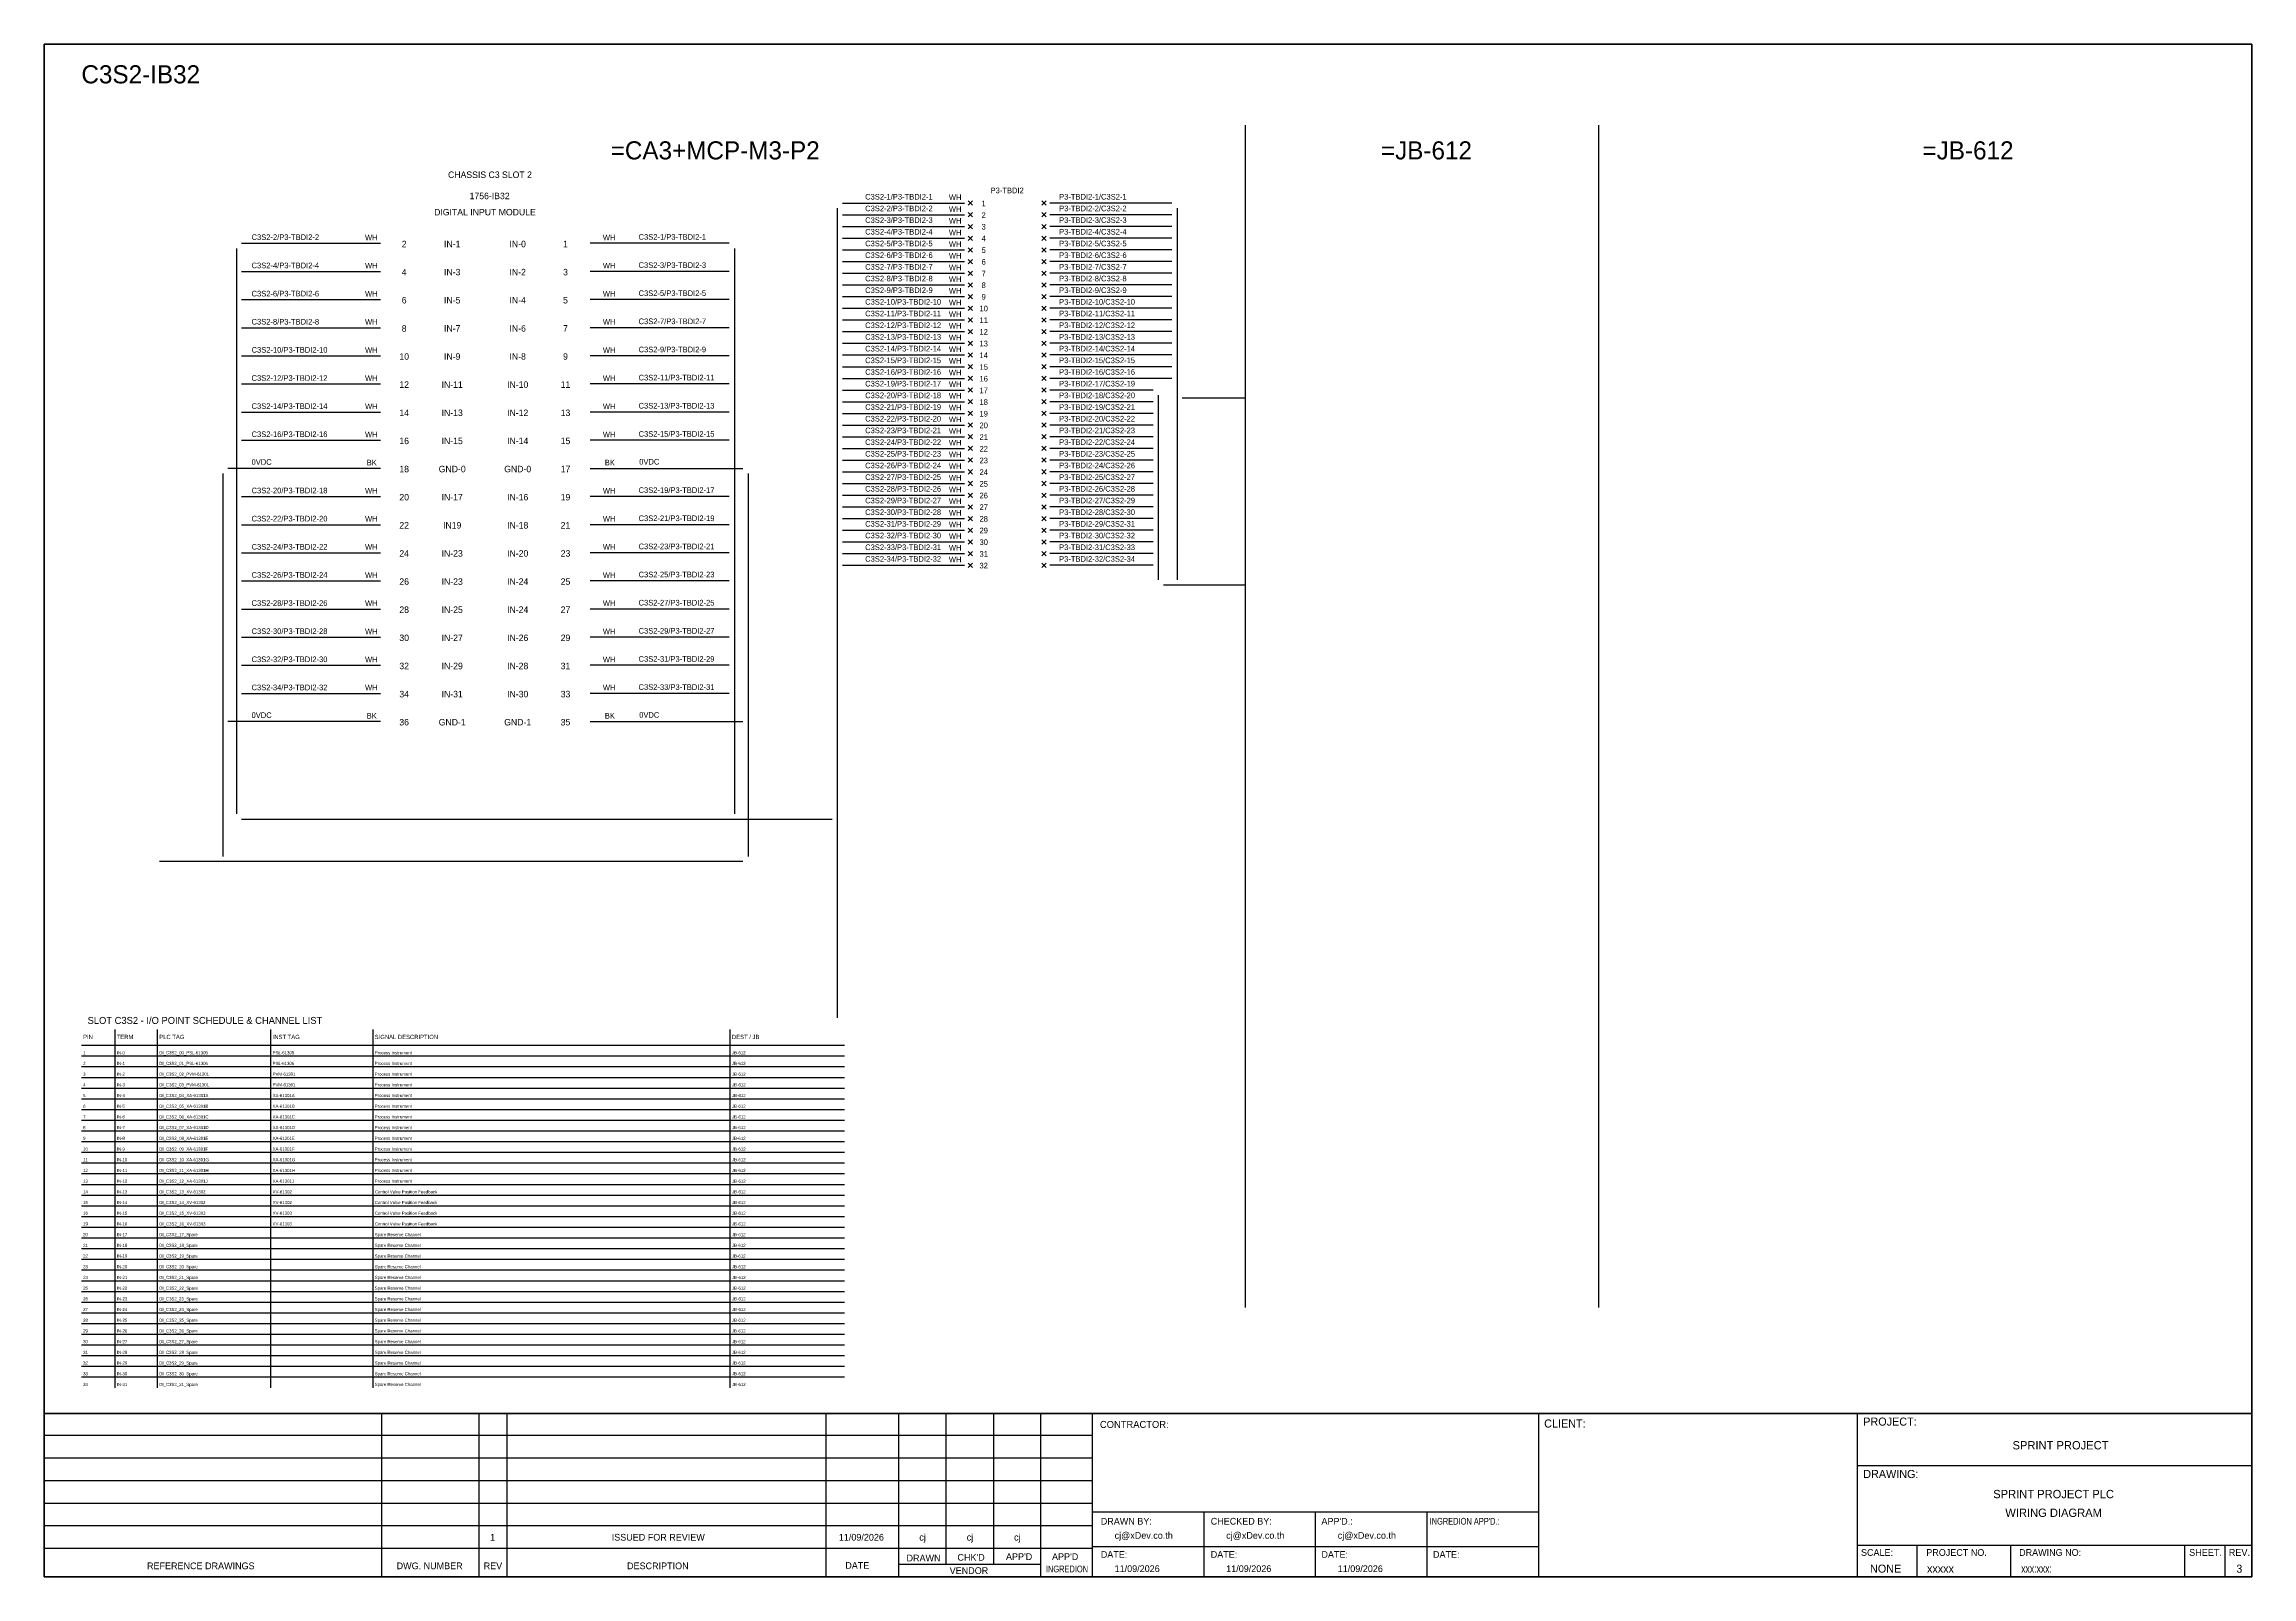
# Model space of a CAD drawing. Header units: metres. Extents: x 0 to 20667, y -39055 to 2704.
# Drawn here: x 4193 to 8087, y -18025 to -15321 of the extents above; entities that cross this region are included whole.
import ezdxf
from ezdxf.enums import TextEntityAlignment as Align

# ---------------------------------------------------------------- set-up
doc = ezdxf.new("R2010")
doc.units = ezdxf.units.M

msp = doc.modelspace()

# ---------------------------------------------------------------- linework, layer by layer
at = {"color": 1, "ltscale": 25.4}
for p, q in [((5830.5, -15597.8), (5822.9, -15605.4)), ((5822.9, -15597.8), (5830.5, -15605.4)), ((5952.6, -15597.8), (5960.3, -15605.4)), ((5960.3, -15597.8), (5952.6, -15605.4)), ((5830.5, -15618.4), (5822.9, -15626)), ((5822.9, -15618.4), (5830.5, -15626)), ((5830.5, -15639), (5822.9, -15646.7)), ((5822.9, -15639), (5830.5, -15646.7)), ((5952.6, -15618.4), (5960.3, -15626)), ((5960.3, -15618.4), (5952.6, -15626)), ((5952.6, -15639), (5960.3, -15646.7)), ((5960.3, -15639), (5952.6, -15646.7)), ((5830.5, -15659.6), (5822.9, -15667.3)), ((5822.9, -15659.6), (5830.5, -15667.3)), ((5830.5, -15680.2), (5822.9, -15687.9)), ((5822.9, -15680.2), (5830.5, -15687.9)), ((5952.6, -15659.6), (5960.3, -15667.3)), ((5960.3, -15659.6), (5952.6, -15667.3)), ((5952.6, -15680.2), (5960.3, -15687.9)), ((5960.3, -15680.2), (5952.6, -15687.9)), ((5830.5, -15700.8), (5822.9, -15708.5)), ((5822.9, -15700.8), (5830.5, -15708.5)), ((5830.5, -15721.4), (5822.9, -15729.1)), ((5822.9, -15721.4), (5830.5, -15729.1)), ((5952.6, -15700.8), (5960.3, -15708.5)), ((5960.3, -15700.8), (5952.6, -15708.5)), ((5952.6, -15721.4), (5960.3, -15729.1)), ((5960.3, -15721.4), (5952.6, -15729.1)), ((5830.5, -15742), (5822.9, -15749.7)), ((5822.9, -15742), (5830.5, -15749.7)), ((5830.5, -15762.7), (5822.9, -15770.3)), ((5822.9, -15762.7), (5830.5, -15770.3)), ((5952.6, -15742), (5960.3, -15749.7)), ((5960.3, -15742), (5952.6, -15749.7)), ((5952.6, -15762.7), (5960.3, -15770.3)), ((5960.3, -15762.7), (5952.6, -15770.3)), ((5830.5, -15783.3), (5822.9, -15790.9)), ((5822.9, -15783.3), (5830.5, -15790.9)), ((5830.5, -15803.9), (5822.9, -15811.5)), ((5822.9, -15803.9), (5830.5, -15811.5)), ((5952.6, -15783.3), (5960.3, -15790.9)), ((5960.3, -15783.3), (5952.6, -15790.9)), ((5952.6, -15803.9), (5960.3, -15811.5)), ((5960.3, -15803.9), (5952.6, -15811.5)), ((5830.5, -15824.5), (5822.9, -15832.2)), ((5822.9, -15824.5), (5830.5, -15832.2)), ((5830.5, -15845.1), (5822.9, -15852.8)), ((5822.9, -15845.1), (5830.5, -15852.8)), ((5952.6, -15824.5), (5960.3, -15832.2)), ((5960.3, -15824.5), (5952.6, -15832.2)), ((5952.6, -15845.1), (5960.3, -15852.8)), ((5960.3, -15845.1), (5952.6, -15852.8)), ((5830.5, -15865.7), (5822.9, -15873.4)), ((5822.9, -15865.7), (5830.5, -15873.4)), ((5952.6, -15865.7), (5960.3, -15873.4)), ((5960.3, -15865.7), (5952.6, -15873.4)), ((5830.5, -15886.3), (5822.9, -15894)), ((5822.9, -15886.3), (5830.5, -15894)), ((5830.5, -15906.9), (5822.9, -15914.6)), ((5822.9, -15906.9), (5830.5, -15914.6)), ((5952.6, -15886.3), (5960.3, -15894)), ((5960.3, -15886.3), (5952.6, -15894)), ((5952.6, -15906.9), (5960.3, -15914.6)), ((5960.3, -15906.9), (5952.6, -15914.6)), ((5830.5, -15927.5), (5822.9, -15935.2)), ((5822.9, -15927.5), (5830.5, -15935.2)), ((5830.5, -15948.2), (5822.9, -15955.8)), ((5822.9, -15948.2), (5830.5, -15955.8)), ((5952.6, -15927.5), (5960.3, -15935.2)), ((5960.3, -15927.5), (5952.6, -15935.2)), ((5952.6, -15948.2), (5960.3, -15955.8)), ((5960.3, -15948.2), (5952.6, -15955.8)), ((5830.5, -15968.8), (5822.9, -15976.4)), ((5822.9, -15968.8), (5830.5, -15976.4)), ((5830.5, -15989.4), (5822.9, -15997.1)), ((5822.9, -15989.4), (5830.5, -15997.1)), ((5952.6, -15968.8), (5960.3, -15976.4)), ((5960.3, -15968.8), (5952.6, -15976.4)), ((5952.6, -15989.4), (5960.3, -15997.1)), ((5960.3, -15989.4), (5952.6, -15997.1)), ((5830.5, -16010), (5822.9, -16017.7)), ((5822.9, -16010), (5830.5, -16017.7)), ((5830.5, -16030.6), (5822.9, -16038.3)), ((5822.9, -16030.6), (5830.5, -16038.3)), ((5952.6, -16010), (5960.3, -16017.7)), ((5960.3, -16010), (5952.6, -16017.7)), ((5952.6, -16030.6), (5960.3, -16038.3)), ((5960.3, -16030.6), (5952.6, -16038.3)), ((5830.5, -16051.2), (5822.9, -16058.9)), ((5822.9, -16051.2), (5830.5, -16058.9)), ((5830.5, -16071.8), (5822.9, -16079.5)), ((5822.9, -16071.8), (5830.5, -16079.5)), ((5952.6, -16051.2), (5960.3, -16058.9)), ((5960.3, -16051.2), (5952.6, -16058.9)), ((5952.6, -16071.8), (5960.3, -16079.5)), ((5960.3, -16071.8), (5952.6, -16079.5)), ((5830.5, -16092.4), (5822.9, -16100.1)), ((5822.9, -16092.4), (5830.5, -16100.1)), ((5830.5, -16113.1), (5822.9, -16120.7)), ((5822.9, -16113.1), (5830.5, -16120.7)), ((5952.6, -16092.4), (5960.3, -16100.1)), ((5960.3, -16092.4), (5952.6, -16100.1)), ((5952.6, -16113.1), (5960.3, -16120.7)), ((5960.3, -16113.1), (5952.6, -16120.7)), ((5830.5, -16133.7), (5822.9, -16141.3)), ((5822.9, -16133.7), (5830.5, -16141.3)), ((5830.5, -16154.3), (5822.9, -16161.9)), ((5822.9, -16154.3), (5830.5, -16161.9)), ((5952.6, -16133.7), (5960.3, -16141.3)), ((5960.3, -16133.7), (5952.6, -16141.3)), ((5952.6, -16154.3), (5960.3, -16161.9)), ((5960.3, -16154.3), (5952.6, -16161.9)), ((5830.5, -16174.9), (5822.9, -16182.6)), ((5822.9, -16174.9), (5830.5, -16182.6)), ((5830.5, -16195.5), (5822.9, -16203.2)), ((5822.9, -16195.5), (5830.5, -16203.2)), ((5952.6, -16174.9), (5960.3, -16182.6)), ((5960.3, -16174.9), (5952.6, -16182.6)), ((5952.6, -16195.5), (5960.3, -16203.2)), ((5960.3, -16195.5), (5952.6, -16203.2)), ((5830.5, -16216.1), (5822.9, -16223.8)), ((5822.9, -16216.1), (5830.5, -16223.8)), ((5952.6, -16216.1), (5960.3, -16223.8)), ((5960.3, -16216.1), (5952.6, -16223.8)), ((5830.5, -16236.7), (5822.9, -16244.4)), ((5822.9, -16236.7), (5830.5, -16244.4)), ((5952.6, -16236.7), (5960.3, -16244.4)), ((5960.3, -16236.7), (5952.6, -16244.4))]:
    msp.add_line(p, q, dxfattribs=at)
at = {"color": 7}
for p, q in [((4259, -17087.4), (5604.8, -17087.4)), ((4318.3, -17691.5), (4318.3, -17059.4)), ((4393.3, -17691.5), (4393.3, -17059.4)), ((4593.3, -17691.5), (4593.3, -17059.4)), ((4773.3, -17691.5), (4773.3, -17059.4)), ((5403.3, -17691.5), (5403.3, -17059.4))]:
    msp.add_line(p, q, dxfattribs=at)
at = {"color": 8}
for p, q in [((4259, -17106.3), (5604.8, -17106.3)), ((4259, -17125.1), (5604.8, -17125.1)), ((4259, -17144), (5604.8, -17144)), ((4259, -17162.9), (5604.8, -17162.9)), ((4259, -17181.8), (5604.8, -17181.8)), ((4259, -17200.7), (5604.8, -17200.7)), ((4259, -17219.5), (5604.8, -17219.5)), ((4259, -17238.4), (5604.8, -17238.4)), ((4259, -17257.3), (5604.8, -17257.3)), ((4259, -17276.2), (5604.8, -17276.2)), ((4259, -17295), (5604.8, -17295)), ((4259, -17313.9), (5604.8, -17313.9)), ((4259, -17332.8), (5604.8, -17332.8)), ((4259, -17351.7), (5604.8, -17351.7)), ((4259, -17370.6), (5604.8, -17370.6)), ((4259, -17389.4), (5604.8, -17389.4)), ((4259, -17408.3), (5604.8, -17408.3)), ((4259, -17427.2), (5604.8, -17427.2)), ((4259, -17446.1), (5604.8, -17446.1)), ((4259, -17464.9), (5604.8, -17464.9)), ((4259, -17483.8), (5604.8, -17483.8)), ((4259, -17502.7), (5604.8, -17502.7)), ((4259, -17521.6), (5604.8, -17521.6)), ((4259, -17540.5), (5604.8, -17540.5)), ((4259, -17559.3), (5604.8, -17559.3)), ((4259, -17578.2), (5604.8, -17578.2)), ((4259, -17597.1), (5604.8, -17597.1)), ((4259, -17616), (5604.8, -17616)), ((4259, -17634.9), (5604.8, -17634.9)), ((4259, -17653.7), (5604.8, -17653.7)), ((4259, -17672.6), (5604.8, -17672.6))]:
    msp.add_line(p, q, dxfattribs=at)
at = {"color": 4}
for p, q in [((7495.6, -17969.2), (7495.6, -18025.3)), ((7660.9, -17969.2), (7660.9, -18025.3))]:
    msp.add_line(p, q, dxfattribs=at)
at = {"color": 4, "ltscale": 0.5}
for p, q in [((7968, -17969.2), (7968, -18025.3)), ((7968, -17969.2), (7968, -18025.3)), ((8039.2, -17969.2), (8039.2, -18025.3)), ((8039.2, -17969.2), (8039.2, -18025.3))]:
    msp.add_line(p, q, dxfattribs=at)
at = {"layer": 'GT_1', "color": 4}
for p, q in [((4788.7, -18025.3), (4788.7, -17737.1)), ((4960.6, -18025.3), (4960.6, -17737.1)), ((5009.7, -18025.3), (5009.7, -17737.1)), ((5572.4, -18025.3), (5572.4, -17737.1)), ((5700.7, -18025.3), (5700.7, -17737.1)), ((5784.3, -18003.5), (5784.3, -17737.1)), ((5867.8, -18003.5), (5867.8, -17737.1)), ((5951.1, -18025.3), (5951.1, -17737.1)), ((6042.1, -18025.3), (6042.1, -17737.1)), ((6829.1, -18025.3), (6829.1, -17737.1)), ((7391.4, -18025.3), (7391.4, -17737.1)), ((7391.4, -18025.3), (7391.4, -17737.1)), ((7391.4, -18025.3), (7391.4, -17737.1)), ((6042.1, -17776), (4193.3, -17776)), ((6042.1, -17815.8), (4193.3, -17815.8)), ((6042.1, -17855.7), (4193.3, -17855.7)), ((6042.1, -17895.6), (4193.3, -17895.6)), ((6042.1, -17935.5), (4193.3, -17935.5)), ((6829.1, -17911), (6042.1, -17911)), ((6238.9, -18025.3), (6238.9, -17911)), ((6435.6, -18025.3), (6435.6, -17911)), ((6632.4, -18025.3), (6632.4, -17911)), ((6042, -17975.5), (4193.3, -17975.5)), ((6829.1, -17972.4), (6042.1, -17972.4)), ((7391.4, -17969.2), (8086.6, -17969.2)), ((5951.1, -18003.5), (5700.7, -18003.5))]:
    msp.add_line(p, q, dxfattribs=at)
at = {"layer": 'HELPPOINT', "color": 4, "lineweight": 35}
for p, q in [((4193.3, -18025.3), (4193.3, -15321.1)), ((4193.3, -15321.1), (8086.6, -15321.1)), ((4193.3, -18025.3), (4193.3, -15321.1)), ((4193.3, -15321.1), (8086.6, -15321.1)), ((8086.6, -15321.1), (8086.6, -18025.3)), ((8086.6, -15321.1), (8086.6, -18025.3)), ((8086.6, -18025.3), (4193.3, -18025.3)), ((8086.6, -18025.3), (4193.3, -18025.3))]:
    msp.add_line(p, q, dxfattribs=at)
at = {"layer": 'HELPPOINT', "color": 4}
for p, q in [((7391.4, -17828.7), (8086.6, -17828.7)), ((7391.4, -17828.7), (8086.6, -17828.7)), ((7391.4, -17969.2), (8086.6, -17969.2))]:
    msp.add_line(p, q, dxfattribs=at)
at = {"layer": 'IE-WIRE', "color": 4, "ltscale": 25.4}
for p, q in [((5591.9, -15610.7), (5591.9, -17039.1)), ((5601, -15601.6), (5816.4, -15601.6)), ((6182.1, -15601.6), (5966.7, -15601.6)), ((6191.2, -15610.7), (6191.2, -16266.3)), ((5601, -15622.2), (5816.4, -15622.2)), ((5601, -15642.8), (5816.4, -15642.8)), ((6182.1, -15622.2), (5966.7, -15622.2)), ((6182.1, -15642.8), (5966.7, -15642.8)), ((4532.3, -15681.7), (4532.3, -16679.1)), ((4541.4, -15672.5), (4786.7, -15672.5)), ((5401.4, -15672.5), (5156.2, -15672.5)), ((5410.6, -15681.7), (5410.6, -16679.1)), ((5601, -15663.4), (5816.4, -15663.4)), ((5601, -15684), (5816.4, -15684)), ((6182.1, -15663.4), (5966.7, -15663.4)), ((6182.1, -15684), (5966.7, -15684)), ((4541.4, -15722.2), (4786.7, -15722.2)), ((5401.4, -15722.2), (5156.2, -15722.2)), ((5601, -15704.7), (5816.4, -15704.7)), ((5601, -15725.3), (5816.4, -15725.3)), ((6182.1, -15704.7), (5966.7, -15704.7)), ((6182.1, -15725.3), (5966.7, -15725.3)), ((5601, -15745.9), (5816.4, -15745.9)), ((5601, -15766.5), (5816.4, -15766.5)), ((6182.1, -15745.9), (5966.7, -15745.9)), ((6182.1, -15766.5), (5966.7, -15766.5)), ((4541.4, -15771.8), (4786.7, -15771.8)), ((5401.4, -15771.8), (5156.2, -15771.8)), ((5601, -15787.1), (5816.4, -15787.1)), ((6182.1, -15787.1), (5966.7, -15787.1)), ((4541.4, -15821.4), (4786.7, -15821.4)), ((5401.4, -15821.4), (5156.2, -15821.4)), ((5601, -15807.7), (5816.4, -15807.7)), ((5601, -15828.3), (5816.4, -15828.3)), ((6182.1, -15807.7), (5966.7, -15807.7)), ((6182.1, -15828.3), (5966.7, -15828.3)), ((4541.4, -15871.1), (4786.7, -15871.1)), ((5401.4, -15871.1), (5156.2, -15871.1)), ((5601, -15848.9), (5816.4, -15848.9)), ((5601, -15869.5), (5816.4, -15869.5)), ((6182.1, -15848.9), (5966.7, -15848.9)), ((6182.1, -15869.5), (5966.7, -15869.5)), ((4541.4, -15920.7), (4786.7, -15920.7)), ((5401.4, -15920.7), (5156.2, -15920.7)), ((5601, -15890.2), (5816.4, -15890.2)), ((5601, -15910.8), (5816.4, -15910.8)), ((6182.1, -15890.2), (5966.7, -15890.2)), ((6182.1, -15910.8), (5966.7, -15910.8)), ((5601, -15931.4), (5816.4, -15931.4)), ((5601, -15952), (5816.4, -15952)), ((6149, -15931.4), (5966.7, -15931.4)), ((6149, -15952), (5966.7, -15952)), ((6158.1, -15940.5), (6158.1, -16266.3)), ((4541.4, -15970.3), (4786.7, -15970.3)), ((5401.4, -15970.3), (5156.2, -15970.3)), ((5601, -15972.6), (5816.4, -15972.6)), ((5601, -15993.2), (5816.4, -15993.2)), ((6149, -15972.6), (5966.7, -15972.6)), ((6149, -15993.2), (5966.7, -15993.2)), ((4541.4, -16020), (4786.7, -16020)), ((5401.4, -16020), (5156.2, -16020)), ((5601, -16013.8), (5816.4, -16013.8)), ((5601, -16034.4), (5816.4, -16034.4)), ((6149, -16013.8), (5966.7, -16013.8)), ((6149, -16034.4), (5966.7, -16034.4)), ((5601, -16055.1), (5816.4, -16055.1)), ((5601, -16075.7), (5816.4, -16075.7)), ((6149, -16055.1), (5966.7, -16055.1)), ((6149, -16075.7), (5966.7, -16075.7)), ((5601, -16096.3), (5816.4, -16096.3)), ((5601, -16116.9), (5816.4, -16116.9)), ((6149, -16096.3), (5966.7, -16096.3)), ((6149, -16116.9), (5966.7, -16116.9)), ((4541.4, -16119.2), (4786.7, -16119.2)), ((5401.4, -16119.2), (5156.2, -16119.2)), ((5601, -16137.5), (5816.4, -16137.5)), ((6149, -16137.5), (5966.7, -16137.5)), ((4541.4, -16168.9), (4786.7, -16168.9)), ((5401.4, -16168.9), (5156.2, -16168.9)), ((5601, -16158.1), (5816.4, -16158.1)), ((5601, -16178.7), (5816.4, -16178.7)), ((6149, -16158.1), (5966.7, -16158.1)), ((6149, -16178.7), (5966.7, -16178.7)), ((4541.4, -16218.5), (4786.7, -16218.5)), ((5401.4, -16218.5), (5156.2, -16218.5)), ((5601, -16199.3), (5816.4, -16199.3)), ((5601, -16219.9), (5816.4, -16219.9)), ((6149, -16199.3), (5966.7, -16199.3)), ((6149, -16219.9), (5966.7, -16219.9)), ((4541.4, -16268.1), (4786.7, -16268.1)), ((5401.4, -16268.1), (5156.2, -16268.1)), ((5601, -16240.6), (5816.4, -16240.6)), ((6149, -16240.6), (5966.7, -16240.6)), ((4541.4, -16317.8), (4786.7, -16317.8)), ((5401.4, -16317.8), (5156.2, -16317.8)), ((4541.4, -16367.4), (4786.7, -16367.4)), ((5401.4, -16367.4), (5156.2, -16367.4)), ((4541.4, -16417), (4786.7, -16417)), ((5401.4, -16417), (5156.2, -16417)), ((4541.4, -16466.7), (4786.7, -16466.7)), ((5401.4, -16466.7), (5156.2, -16466.7))]:
    msp.add_line(p, q, dxfattribs=at)
at = {"layer": 'IE-WIRE', "color": 4}
for p, q in [((6200.2, -15945.4), (6311.5, -15945.4)), ((6167.1, -16275.2), (6311.5, -16275.2)), ((4541.4, -16688.3), (5582.7, -16688.3))]:
    msp.add_line(p, q, dxfattribs=at)
at = {"layer": 'IE-WIRE', "color": 7, "ltscale": 25.4}
for p, q in [((4508.2, -16078.7), (4508.2, -16754.4)), ((4786.7, -16069.6), (4517.3, -16069.6)), ((5156.2, -16069.6), (5425.6, -16069.6)), ((5434.7, -16078.7), (5434.7, -16754.4)), ((4786.7, -16516.3), (4517.3, -16516.3)), ((5156.2, -16516.3), (5425.6, -16516.3)), ((5425.7, -16763.3), (4396.7, -16763.3))]:
    msp.add_line(p, q, dxfattribs=at)
at = {"layer": 'MEMBER', "color": 4, "lineweight": 35}
msp.add_line((4193.3, -17737.1), (8086.6, -17737.1), dxfattribs=at)
msp.add_line((4193.3, -17737.1), (8086.6, -17737.1), dxfattribs=at)
at = {"layer": 'MEMBER', "color": 4}
for p, q in [((7391.4, -17828.7), (8086.6, -17828.7)), ((7391.4, -17828.7), (8086.6, -17828.7)), ((7391.4, -17969.2), (8086.6, -17969.2)), ((7391.4, -17969.2), (8086.6, -17969.2))]:
    msp.add_line(p, q, dxfattribs=at)
at = {"layer": 'x01001-FrameArea'}
for p, q in [((6311.5, -15463.8), (6311.5, -17550.3)), ((6934.6, -15463.8), (6934.6, -17550.3))]:
    msp.add_line(p, q, dxfattribs=at)

# ---------------------------------------------------------------- texts
at = {"color": 2}
msp.add_text('C3S2-IB32', height=32, dxfattribs=at).set_placement((4259, -15390.3))
for s, height, p in [('=CA3+MCP-M3-P2', 32, (5376.7, -15508.5)), ('=JB-612', 32, (6631, -15508.5)), ('=JB-612', 32, (7586.1, -15508.5)), ('CHASSIS C3 SLOT 2', 11.441, (4979.5, -15551.5)), ('DIGITAL INPUT MODULE', 11.441, (4970.7, -15617.5)), ('1756-IB32', 11.44, (4978.9, -15588.9)), ('2', 11.4, (4828.2, -15673.7)), ('IN-1', 11.44, (4912.9, -15673.7)), ('IN-0', 11.44, (5028.4, -15673.7)), ('1', 11.4, (5112.7, -15673.7)), ('4', 11.4, (4828.2, -15723.3)), ('IN-3', 11.44, (4912.9, -15723.3)), ('IN-2', 11.44, (5028.4, -15723.3)), ('3', 11.4, (5112.7, -15723.3)), ('6', 11.4, (4828.2, -15772.9)), ('IN-5', 11.44, (4912.9, -15772.9)), ('IN-4', 11.44, (5028.4, -15772.9)), ('5', 11.4, (5112.7, -15772.9)), ('8', 11.4, (4828.2, -15822.6)), ('IN-7', 11.44, (4912.9, -15822.6)), ('IN-6', 11.44, (5028.4, -15822.6)), ('7', 11.4, (5112.7, -15822.6)), ('10', 11.44, (4828.2, -15872.2)), ('IN-9', 11.44, (4912.9, -15872.2)), ('IN-8', 11.44, (5028.4, -15872.2)), ('9', 11.4, (5112.7, -15872.2)), ('12', 11.44, (4828.2, -15921.8)), ('IN-11', 11.44, (4912.9, -15921.8)), ('IN-10', 11.44, (5028.4, -15921.8)), ('11', 11.44, (5112.7, -15921.8)), ('14', 11.44, (4828.2, -15971.5)), ('IN-13', 11.44, (4912.9, -15971.5)), ('IN-12', 11.44, (5028.4, -15971.5)), ('13', 11.44, (5112.7, -15971.5)), ('16', 11.44, (4828.2, -16021.1)), ('IN-15', 11.44, (4912.9, -16021.1)), ('IN-14', 11.44, (5028.4, -16021.1)), ('15', 11.44, (5112.7, -16021.1)), ('18', 11.44, (4828.2, -16070.7)), ('GND-0', 11.44, (4912.9, -16070.7)), ('GND-0', 11.44, (5028.4, -16070.7)), ('17', 11.44, (5112.7, -16070.7)), ('20', 11.44, (4828.2, -16120.4)), ('IN-17', 11.44, (4912.9, -16120.4)), ('IN-16', 11.44, (5028.4, -16120.4)), ('19', 11.44, (5112.7, -16120.4)), ('22', 11.44, (4828.2, -16170)), ('IN19', 11.44, (4912.9, -16170)), ('IN-18', 11.44, (5028.4, -16170)), ('21', 11.44, (5112.7, -16170)), ('24', 11.44, (4828.2, -16219.6)), ('IN-23', 11.44, (4912.9, -16219.6)), ('IN-20', 11.44, (5028.4, -16219.6)), ('23', 11.44, (5112.7, -16219.6)), ('26', 11.44, (4828.2, -16269.3)), ('IN-23', 11.44, (4912.9, -16269.3)), ('IN-24', 11.44, (5028.4, -16269.3)), ('25', 11.44, (5112.7, -16269.3)), ('28', 11.44, (4828.2, -16318.9)), ('IN-25', 11.44, (4912.9, -16318.9)), ('IN-24', 11.44, (5028.4, -16318.9)), ('27', 11.44, (5112.7, -16318.9)), ('30', 11.44, (4828.2, -16368.5)), ('IN-27', 11.44, (4912.9, -16368.5)), ('IN-26', 11.44, (5028.4, -16368.5)), ('29', 11.44, (5112.7, -16368.5)), ('32', 11.44, (4828.2, -16418.2)), ('IN-29', 11.44, (4912.9, -16418.2)), ('IN-28', 11.44, (5028.4, -16418.2)), ('31', 11.44, (5112.7, -16418.2)), ('34', 11.44, (4828.2, -16467.8)), ('IN-31', 11.44, (4912.9, -16467.8)), ('IN-30', 11.44, (5028.4, -16467.8)), ('33', 11.44, (5112.7, -16467.8)), ('36', 11.44, (4828.2, -16517.4)), ('GND-1', 11.44, (4912.9, -16517.4)), ('GND-1', 11.44, (5028.4, -16517.4)), ('35', 11.44, (5112.7, -16517.4))]:
    msp.add_text(s, height=height, dxfattribs=at).set_placement(p, align=Align.MIDDLE_CENTER)
at = {"color": 4}
for s, height, p in [('C3S2-1/P3-TBDI2-1', 9.949, (5641.2, -15595.3)), ('C3S2-2/P3-TBDI2-2', 9.949, (5641.2, -15615.9)), ('WH', 9.95, (5788.8, -15596.3)), ('WH', 9.95, (5788.8, -15617)), ('P3-TBDI2-1/C3S2-1', 9.949, (5983.2, -15595.3)), ('P3-TBDI2-2/C3S2-2', 9.949, (5983.2, -15615.9)), ('C3S2-3/P3-TBDI2-3', 9.949, (5641.2, -15636.5)), ('C3S2-4/P3-TBDI2-4', 9.949, (5641.2, -15657.1)), ('WH', 9.95, (5788.8, -15637.6)), ('WH', 9.95, (5788.8, -15658.2)), ('P3-TBDI2-3/C3S2-3', 9.949, (5983.2, -15636.5)), ('P3-TBDI2-4/C3S2-4', 9.949, (5983.2, -15657.1)), ('C3S2-2/P3-TBDI2-2', 9.949, (4559.1, -15666.6)), ('WH', 9.95, (4759.2, -15667.3)), ('WH', 9.95, (5178.6, -15667.3)), ('C3S2-1/P3-TBDI2-1', 9.949, (5241.6, -15666.2)), ('C3S2-5/P3-TBDI2-5', 9.949, (5641.2, -15677.8)), ('C3S2-6/P3-TBDI2-6', 9.949, (5641.2, -15698.4)), ('WH', 9.95, (5788.8, -15678.8)), ('WH', 9.95, (5788.8, -15699.4)), ('P3-TBDI2-5/C3S2-5', 9.949, (5983.2, -15677.8)), ('P3-TBDI2-6/C3S2-6', 9.949, (5983.2, -15698.4)), ('C3S2-4/P3-TBDI2-4', 9.949, (4559.1, -15716.5)), ('WH', 9.95, (4759.2, -15716.9)), ('WH', 9.95, (5178.6, -15716.9)), ('C3S2-3/P3-TBDI2-3', 9.949, (5241.6, -15715.9)), ('C3S2-7/P3-TBDI2-7', 9.949, (5641.2, -15719)), ('WH', 9.95, (5788.8, -15720)), ('P3-TBDI2-7/C3S2-7', 9.949, (5983.2, -15719)), ('C3S2-6/P3-TBDI2-6', 9.949, (4559.1, -15766.2)), ('WH', 9.95, (4759.2, -15766.5)), ('WH', 9.95, (5178.6, -15766.5)), ('C3S2-5/P3-TBDI2-5', 9.949, (5241.6, -15765.5)), ('C3S2-8/P3-TBDI2-8', 9.949, (5641.2, -15739.6)), ('C3S2-9/P3-TBDI2-9', 9.949, (5641.2, -15760.2)), ('WH', 9.95, (5788.8, -15740.6)), ('WH', 9.95, (5788.8, -15761.2)), ('P3-TBDI2-8/C3S2-8', 9.949, (5983.2, -15739.6)), ('P3-TBDI2-9/C3S2-9', 9.949, (5983.2, -15760.2)), ('C3S2-8/P3-TBDI2-8', 9.949, (4559.1, -15815.8)), ('WH', 9.95, (4759.2, -15816.2)), ('WH', 9.95, (5178.6, -15816.2)), ('C3S2-7/P3-TBDI2-7', 9.949, (5241.6, -15815.1)), ('C3S2-10/P3-TBDI2-10', 9.949, (5641.2, -15780.8)), ('C3S2-11/P3-TBDI2-11', 9.949, (5641.2, -15801.4)), ('WH', 9.95, (5788.8, -15781.8)), ('WH', 9.95, (5788.8, -15802.5)), ('P3-TBDI2-10/C3S2-10', 9.949, (5983.2, -15780.8)), ('P3-TBDI2-11/C3S2-11', 9.949, (5983.2, -15801.4)), ('C3S2-12/P3-TBDI2-12', 9.949, (5641.2, -15822)), ('C3S2-13/P3-TBDI2-13', 9.949, (5641.2, -15842.6)), ('WH', 9.95, (5788.8, -15823.1)), ('WH', 9.95, (5788.8, -15843.7)), ('P3-TBDI2-12/C3S2-12', 9.949, (5983.2, -15822)), ('P3-TBDI2-13/C3S2-13', 9.949, (5983.2, -15842.6)), ('C3S2-10/P3-TBDI2-10', 9.949, (4559.1, -15865.4)), ('WH', 9.95, (4759.2, -15865.8)), ('WH', 9.95, (5178.6, -15865.8)), ('C3S2-9/P3-TBDI2-9', 9.949, (5241.6, -15864.8)), ('C3S2-14/P3-TBDI2-14', 9.949, (5641.2, -15863.3)), ('C3S2-15/P3-TBDI2-15', 9.949, (5641.2, -15883.9)), ('WH', 9.95, (5788.8, -15864.3)), ('WH', 9.95, (5788.8, -15884.9)), ('P3-TBDI2-14/C3S2-14', 9.949, (5983.2, -15863.3)), ('P3-TBDI2-15/C3S2-15', 9.949, (5983.2, -15883.9)), ('C3S2-12/P3-TBDI2-12', 9.949, (4559.1, -15915.1)), ('WH', 9.95, (4759.2, -15915.4)), ('WH', 9.95, (5178.6, -15915.4)), ('C3S2-11/P3-TBDI2-11', 9.949, (5241.6, -15914.4)), ('C3S2-16/P3-TBDI2-16', 9.949, (5641.2, -15904.5)), ('C3S2-19/P3-TBDI2-17', 9.949, (5641.2, -15925.1)), ('WH', 9.95, (5788.8, -15905.5)), ('WH', 9.95, (5788.8, -15926.1)), ('P3-TBDI2-16/C3S2-16', 9.949, (5983.2, -15904.5)), ('P3-TBDI2-17/C3S2-19', 9.949, (5983.2, -15925.1)), ('C3S2-14/P3-TBDI2-14', 9.949, (4559.1, -15964.7)), ('WH', 9.95, (4759.2, -15965.1)), ('WH', 9.95, (5178.6, -15965.1)), ('C3S2-13/P3-TBDI2-13', 9.949, (5241.6, -15964)), ('C3S2-20/P3-TBDI2-18', 9.949, (5641.2, -15945.7)), ('C3S2-21/P3-TBDI2-19', 9.949, (5641.2, -15966.3)), ('WH', 9.95, (5788.8, -15946.7)), ('WH', 9.95, (5788.8, -15967.4)), ('P3-TBDI2-18/C3S2-20', 9.949, (5983.2, -15945.7)), ('P3-TBDI2-19/C3S2-21', 9.949, (5983.2, -15966.3)), ('C3S2-22/P3-TBDI2-20', 9.949, (5641.2, -15986.9)), ('C3S2-23/P3-TBDI2-21', 9.949, (5641.2, -16007.5)), ('WH', 9.95, (5788.8, -15988)), ('WH', 9.95, (5788.8, -16008.6)), ('P3-TBDI2-20/C3S2-22', 9.949, (5983.2, -15986.9)), ('P3-TBDI2-21/C3S2-23', 9.949, (5983.2, -16007.5)), ('C3S2-16/P3-TBDI2-16', 9.949, (4559.1, -16014.3)), ('WH', 9.95, (4759.2, -16014.7)), ('WH', 9.95, (5178.6, -16014.7)), ('C3S2-15/P3-TBDI2-15', 9.949, (5241.6, -16013.7)), ('C3S2-24/P3-TBDI2-22', 9.949, (5641.2, -16028.2)), ('C3S2-25/P3-TBDI2-23', 9.949, (5641.2, -16048.8)), ('WH', 9.95, (5788.8, -16029.2)), ('WH', 9.95, (5788.8, -16049.8)), ('P3-TBDI2-22/C3S2-24', 9.949, (5983.2, -16028.2)), ('P3-TBDI2-23/C3S2-25', 9.949, (5983.2, -16048.8)), ('C3S2-26/P3-TBDI2-24', 9.949, (5641.2, -16069.4)), ('WH', 9.95, (5788.8, -16070.4)), ('P3-TBDI2-24/C3S2-26', 9.949, (5983.2, -16069.4)), ('C3S2-20/P3-TBDI2-18', 9.949, (4559.1, -16113.6)), ('WH', 9.95, (4759.2, -16114)), ('WH', 9.95, (5178.6, -16114)), ('C3S2-19/P3-TBDI2-17', 9.949, (5241.6, -16112.9)), ('C3S2-27/P3-TBDI2-25', 9.949, (5641.2, -16090)), ('C3S2-28/P3-TBDI2-26', 9.949, (5641.2, -16110.6)), ('WH', 9.95, (5788.8, -16091)), ('WH', 9.95, (5788.8, -16111.6)), ('P3-TBDI2-25/C3S2-27', 9.949, (5983.2, -16090)), ('P3-TBDI2-26/C3S2-28', 9.949, (5983.2, -16110.6)), ('C3S2-22/P3-TBDI2-20', 9.949, (4559.1, -16163.2)), ('WH', 9.95, (4759.2, -16163.6)), ('WH', 9.95, (5178.6, -16163.6)), ('C3S2-21/P3-TBDI2-19', 9.949, (5241.6, -16162.6)), ('C3S2-29/P3-TBDI2-27', 9.949, (5641.2, -16131.2)), ('C3S2-30/P3-TBDI2-28', 9.949, (5641.2, -16151.8)), ('WH', 9.95, (5788.8, -16132.2)), ('WH', 9.95, (5788.8, -16152.9)), ('P3-TBDI2-27/C3S2-29', 9.949, (5983.2, -16131.2)), ('P3-TBDI2-28/C3S2-30', 9.949, (5983.2, -16151.8)), ('C3S2-31/P3-TBDI2-29', 9.949, (5641.2, -16172.4)), ('C3S2-32/P3-TBDI2-30', 9.949, (5641.2, -16193)), ('WH', 9.95, (5788.8, -16173.5)), ('WH', 9.95, (5788.8, -16194.1)), ('P3-TBDI2-29/C3S2-31', 9.949, (5983.2, -16172.4)), ('P3-TBDI2-30/C3S2-32', 9.949, (5983.2, -16193)), ('C3S2-24/P3-TBDI2-22', 9.949, (4559.1, -16212.9)), ('WH', 9.95, (4759.2, -16213.2)), ('WH', 9.95, (5178.6, -16213.2)), ('C3S2-23/P3-TBDI2-21', 9.949, (5241.6, -16212.2)), ('C3S2-33/P3-TBDI2-31', 9.949, (5641.2, -16213.7)), ('C3S2-34/P3-TBDI2-32', 9.949, (5641.2, -16234.3)), ('WH', 9.95, (5788.8, -16214.7)), ('WH', 9.95, (5788.8, -16235.3)), ('P3-TBDI2-31/C3S2-33', 9.949, (5983.2, -16213.7)), ('P3-TBDI2-32/C3S2-34', 9.949, (5983.2, -16234.3)), ('C3S2-26/P3-TBDI2-24', 9.949, (4559.1, -16262.5)), ('WH', 9.95, (4759.2, -16262.9)), ('WH', 9.95, (5178.6, -16262.9)), ('C3S2-25/P3-TBDI2-23', 9.949, (5241.6, -16261.8)), ('C3S2-28/P3-TBDI2-26', 9.949, (4559.1, -16312.1)), ('WH', 9.95, (4759.2, -16312.5)), ('WH', 9.95, (5178.6, -16312.5)), ('C3S2-27/P3-TBDI2-25', 9.949, (5241.6, -16311.5)), ('C3S2-30/P3-TBDI2-28', 9.949, (4559.1, -16361.8)), ('C3S2-29/P3-TBDI2-27', 9.949, (5241.6, -16361.1)), ('WH', 9.95, (4759.2, -16362.1)), ('WH', 9.95, (5178.6, -16362.1)), ('C3S2-32/P3-TBDI2-30', 9.949, (4559.1, -16411.4)), ('WH', 9.95, (4759.2, -16411.8)), ('WH', 9.95, (5178.6, -16411.8)), ('C3S2-31/P3-TBDI2-29', 9.949, (5241.6, -16410.7)), ('C3S2-34/P3-TBDI2-32', 9.949, (4559.1, -16461)), ('WH', 9.95, (4759.2, -16461.4)), ('WH', 9.95, (5178.6, -16461.4)), ('C3S2-33/P3-TBDI2-31', 9.949, (5241.6, -16460.4))]:
    msp.add_text(s, height=height, dxfattribs=at).set_placement(p)
msp.add_text('P3-TBDI2', height=9.95, dxfattribs=at).set_placement((5891.6, -15579.2), align=Align.MIDDLE_CENTER)
at = {"color": 7}
for s, height, p in [('0VDC', 9.95, (4559.1, -16063.3)), ('BK', 9.95, (4762.2, -16064.3)), ('BK', 9.95, (5182.1, -16064.3)), ('0VDC', 9.95, (5242.7, -16062.8)), ('0VDC', 9.95, (4559.1, -16510)), ('BK', 9.95, (4762.2, -16511)), ('BK', 9.95, (5182.1, -16511)), ('0VDC', 9.95, (5242.7, -16509.5)), ('2', 5.5, (4262, -17122.1)), ('1', 5.5, (4262, -17103.3)), ('IN-0', 5.5, (4321.3, -17103.3)), ('IN-1', 5.5, (4321.3, -17122.1)), ('DI_C3S2_00_PSL-61305', 5.5, (4396.3, -17103.3)), ('DI_C3S2_01_PSL-61306', 5.5, (4396.3, -17122.1)), ('PSL-61305', 5.5, (4596.3, -17103.3)), ('PSL-61306', 5.5, (4596.3, -17122.1)), ('Process Instrument', 5.5, (4776.3, -17103.3)), ('Process Instrument', 5.5, (4776.3, -17122.1)), ('JB-612', 5.5, (5406.3, -17103.3)), ('JB-612', 5.5, (5406.3, -17122.1)), ('4', 5.5, (4262, -17159.9)), ('3', 5.5, (4262, -17141)), ('IN-2', 5.5, (4321.3, -17141)), ('IN-3', 5.5, (4321.3, -17159.9)), ('DI_C3S2_02_PVM-61301', 5.5, (4396.3, -17141)), ('DI_C3S2_03_PVM-61301', 5.5, (4396.3, -17159.9)), ('PVM-61301', 5.5, (4596.3, -17141)), ('PVM-61301', 5.5, (4596.3, -17159.9)), ('Process Instrument', 5.5, (4776.3, -17141)), ('Process Instrument', 5.5, (4776.3, -17159.9)), ('JB-612', 5.5, (5406.3, -17141)), ('JB-612', 5.5, (5406.3, -17159.9)), ('5', 5.5, (4262, -17178.8)), ('6', 5.5, (4262, -17197.7)), ('IN-4', 5.5, (4321.3, -17178.8)), ('IN-5', 5.5, (4321.3, -17197.7)), ('DI_C3S2_04_XA-61301A', 5.5, (4396.3, -17178.8)), ('DI_C3S2_05_XA-61301B', 5.5, (4396.3, -17197.7)), ('XA-61301A', 5.5, (4596.3, -17178.8)), ('XA-61301B', 5.5, (4596.3, -17197.7)), ('Process Instrument', 5.5, (4776.3, -17178.8)), ('Process Instrument', 5.5, (4776.3, -17197.7)), ('JB-612', 5.5, (5406.3, -17178.8)), ('JB-612', 5.5, (5406.3, -17197.7)), ('8', 5.5, (4262, -17235.4)), ('7', 5.5, (4262, -17216.5)), ('IN-6', 5.5, (4321.3, -17216.5)), ('IN-7', 5.5, (4321.3, -17235.4)), ('DI_C3S2_06_XA-61301C', 5.5, (4396.3, -17216.5)), ('DI_C3S2_07_XA-61301D', 5.5, (4396.3, -17235.4)), ('XA-61301C', 5.5, (4596.3, -17216.5)), ('XA-61301D', 5.5, (4596.3, -17235.4)), ('Process Instrument', 5.5, (4776.3, -17216.5)), ('Process Instrument', 5.5, (4776.3, -17235.4)), ('JB-612', 5.5, (5406.3, -17216.5)), ('JB-612', 5.5, (5406.3, -17235.4)), ('9', 5.5, (4262, -17254.3)), ('10', 5.5, (4262, -17273.2)), ('IN-8', 5.5, (4321.3, -17254.3)), ('IN-9', 5.5, (4321.3, -17273.2)), ('DI_C3S2_08_XA-61301E', 5.5, (4396.3, -17254.3)), ('DI_C3S2_09_XA-61301F', 5.5, (4396.3, -17273.2)), ('XA-61301E', 5.5, (4596.3, -17254.3)), ('XA-61301F', 5.5, (4596.3, -17273.2)), ('Process Instrument', 5.5, (4776.3, -17254.3)), ('Process Instrument', 5.5, (4776.3, -17273.2)), ('JB-612', 5.5, (5406.3, -17254.3)), ('JB-612', 5.5, (5406.3, -17273.2)), ('11', 5.5, (4262, -17292)), ('12', 5.5, (4262, -17310.9)), ('13', 5.5, (4262, -17329.8)), ('IN-10', 5.5, (4321.3, -17292)), ('IN-11', 5.5, (4321.3, -17310.9)), ('IN-12', 5.5, (4321.3, -17329.8)), ('DI_C3S2_10_XA-61301G', 5.5, (4396.3, -17292)), ('DI_C3S2_11_XA-61301H', 5.5, (4396.3, -17310.9)), ('DI_C3S2_12_XA-61301J', 5.5, (4396.3, -17329.8)), ('XA-61301G', 5.5, (4596.3, -17292)), ('XA-61301H', 5.5, (4596.3, -17310.9)), ('XA-61301J', 5.5, (4596.3, -17329.8)), ('Process Instrument', 5.5, (4776.3, -17292)), ('Process Instrument', 5.5, (4776.3, -17310.9)), ('Process Instrument', 5.5, (4776.3, -17329.8)), ('JB-612', 5.5, (5406.3, -17292)), ('JB-612', 5.5, (5406.3, -17310.9)), ('JB-612', 5.5, (5406.3, -17329.8)), ('14', 5.5, (4262, -17348.7)), ('15', 5.5, (4262, -17367.6)), ('IN-13', 5.5, (4321.3, -17348.7)), ('IN-14', 5.5, (4321.3, -17367.6)), ('DI_C3S2_13_XV-61302', 5.5, (4396.3, -17348.7)), ('DI_C3S2_14_XV-61302', 5.5, (4396.3, -17367.6)), ('XV-61302', 5.5, (4596.3, -17348.7)), ('XV-61302', 5.5, (4596.3, -17367.6)), ('Control Valve Position Feedback', 5.5, (4776.3, -17348.7)), ('Control Valve Position Feedback', 5.5, (4776.3, -17367.6)), ('JB-612', 5.5, (5406.3, -17348.7)), ('JB-612', 5.5, (5406.3, -17367.6)), ('16', 5.5, (4262, -17386.4)), ('19', 5.5, (4262, -17405.3)), ('IN-15', 5.5, (4321.3, -17386.4)), ('IN-16', 5.5, (4321.3, -17405.3)), ('DI_C3S2_15_XV-61303', 5.5, (4396.3, -17386.4)), ('DI_C3S2_16_XV-61303', 5.5, (4396.3, -17405.3)), ('XV-61303', 5.5, (4596.3, -17386.4)), ('XV-61303', 5.5, (4596.3, -17405.3)), ('Control Valve Position Feedback', 5.5, (4776.3, -17386.4)), ('Control Valve Position Feedback', 5.5, (4776.3, -17405.3)), ('JB-612', 5.5, (5406.3, -17386.4)), ('JB-612', 5.5, (5406.3, -17405.3)), ('20', 5.5, (4262, -17424.2)), ('21', 5.5, (4262, -17443.1)), ('IN-17', 5.5, (4321.3, -17424.2)), ('IN-18', 5.5, (4321.3, -17443.1)), ('DI_C3S2_17_Spare', 5.5, (4396.3, -17424.2)), ('DI_C3S2_18_Spare', 5.5, (4396.3, -17443.1)), ('Spare Reserve Channel', 5.5, (4776.3, -17424.2)), ('Spare Reserve Channel', 5.5, (4776.3, -17443.1)), ('JB-612', 5.5, (5406.3, -17424.2)), ('JB-612', 5.5, (5406.3, -17443.1)), ('22', 5.5, (4262, -17461.9)), ('23', 5.5, (4262, -17480.8)), ('IN-19', 5.5, (4321.3, -17461.9)), ('IN-20', 5.5, (4321.3, -17480.8)), ('DI_C3S2_19_Spare', 5.5, (4396.3, -17461.9)), ('DI_C3S2_20_Spare', 5.5, (4396.3, -17480.8)), ('Spare Reserve Channel', 5.5, (4776.3, -17461.9)), ('Spare Reserve Channel', 5.5, (4776.3, -17480.8)), ('JB-612', 5.5, (5406.3, -17461.9)), ('JB-612', 5.5, (5406.3, -17480.8)), ('24', 5.5, (4262, -17499.7)), ('25', 5.5, (4262, -17518.6)), ('IN-21', 5.5, (4321.3, -17499.7)), ('IN-22', 5.5, (4321.3, -17518.6)), ('DI_C3S2_21_Spare', 5.5, (4396.3, -17499.7)), ('DI_C3S2_22_Spare', 5.5, (4396.3, -17518.6)), ('Spare Reserve Channel', 5.5, (4776.3, -17499.7)), ('Spare Reserve Channel', 5.5, (4776.3, -17518.6)), ('JB-612', 5.5, (5406.3, -17499.7)), ('JB-612', 5.5, (5406.3, -17518.6)), ('26', 5.5, (4262, -17537.5)), ('27', 5.5, (4262, -17556.3)), ('IN-23', 5.5, (4321.3, -17537.5)), ('IN-24', 5.5, (4321.3, -17556.3)), ('DI_C3S2_23_Spare', 5.5, (4396.3, -17537.5)), ('DI_C3S2_24_Spare', 5.5, (4396.3, -17556.3)), ('Spare Reserve Channel', 5.5, (4776.3, -17537.5)), ('Spare Reserve Channel', 5.5, (4776.3, -17556.3)), ('JB-612', 5.5, (5406.3, -17537.5)), ('JB-612', 5.5, (5406.3, -17556.3)), ('28', 5.5, (4262, -17575.2)), ('29', 5.5, (4262, -17594.1)), ('IN-25', 5.5, (4321.3, -17575.2)), ('IN-26', 5.5, (4321.3, -17594.1)), ('DI_C3S2_25_Spare', 5.5, (4396.3, -17575.2)), ('DI_C3S2_26_Spare', 5.5, (4396.3, -17594.1)), ('Spare Reserve Channel', 5.5, (4776.3, -17575.2)), ('Spare Reserve Channel', 5.5, (4776.3, -17594.1)), ('JB-612', 5.5, (5406.3, -17575.2)), ('JB-612', 5.5, (5406.3, -17594.1)), ('30', 5.5, (4262, -17613)), ('31', 5.5, (4262, -17631.9)), ('IN-27', 5.5, (4321.3, -17613)), ('IN-28', 5.5, (4321.3, -17631.9)), ('DI_C3S2_27_Spare', 5.5, (4396.3, -17613)), ('DI_C3S2_28_Spare', 5.5, (4396.3, -17631.9)), ('Spare Reserve Channel', 5.5, (4776.3, -17613)), ('Spare Reserve Channel', 5.5, (4776.3, -17631.9)), ('JB-612', 5.5, (5406.3, -17613)), ('JB-612', 5.5, (5406.3, -17631.9)), ('32', 5.5, (4262, -17650.7)), ('33', 5.5, (4262, -17669.6)), ('IN-29', 5.5, (4321.3, -17650.7)), ('IN-30', 5.5, (4321.3, -17669.6)), ('DI_C3S2_29_Spare', 5.5, (4396.3, -17650.7)), ('DI_C3S2_30_Spare', 5.5, (4396.3, -17669.6)), ('Spare Reserve Channel', 5.5, (4776.3, -17650.7)), ('Spare Reserve Channel', 5.5, (4776.3, -17669.6)), ('JB-612', 5.5, (5406.3, -17650.7)), ('JB-612', 5.5, (5406.3, -17669.6)), ('34', 5.5, (4262, -17688.5)), ('IN-31', 5.5, (4321.3, -17688.5)), ('DI_C3S2_31_Spare', 5.5, (4396.3, -17688.5)), ('Spare Reserve Channel', 5.5, (4776.3, -17688.5)), ('JB-612', 5.5, (5406.3, -17688.5))]:
    msp.add_text(s, height=height, dxfattribs=at).set_placement(p)
at = {"color": 3}
for s, p in [('PIN', (4262, -17076.4)), ('TERM', (4321.3, -17076.4)), ('PLC TAG', (4396.3, -17076.4)), ('INST TAG', (4596.3, -17076.4)), ('SIGNAL DESCRIPTION', (4776.3, -17076.4)), ('DEST / JB', (5406.3, -17076.4))]:
    msp.add_text(s, height=7.5, dxfattribs=at).set_placement(p)
at = {"color": 4, "ltscale": 100}
for s, p in [('SPRINT PROJECT', (7749.2, -17793.1)), ('SPRINT PROJECT PLC', (7737, -17879.2)), ('WIRING DIAGRAM', (7737, -17912.2))]:
    msp.add_text(s, height=14.693, dxfattribs=at).set_placement(p, align=Align.MIDDLE_CENTER)
at = {"layer": 'GT_1', "color": 4}
for s, p in [('CLIENT:', (6838.6, -17761.8)), ('PROJECT:', (7401.3, -17758.5)), ('DRAWING:', (7401.3, -17850.9))]:
    msp.add_text(s, height=14.25, dxfattribs=at).set_placement(p)
at = {"layer": 'MEMBER', "color": 4, "ltscale": 0.8}
for s, height, p in [('SLOT C3S2 - I/O POINT SCHEDULE & CHANNEL LIST', 12.35, (4269.9, -17049.7)), ('CONTRACTOR:', 12.35, (6055.2, -17762.5)), ('DRAWN BY:', 11.88, (6056.7, -17933.1)), ('cj@xDev.co.th', 11.875, (6081.1, -17958.1)), ('CHECKED BY:', 11.875, (6250.6, -17933.1)), ('cj@xDev.co.th', 11.875, (6277.9, -17958.1)), ("APP'D.:", 11.88, (6445.8, -17933.1)), ('cj@xDev.co.th', 11.875, (6474.6, -17958.1)), ('DRAWN', 11.88, (5714.1, -17998)), ("CHK'D", 11.88, (5803.9, -17996.8)), ("APP'D", 11.88, (5889.5, -17995.6)), ("APP'D", 11.88, (5970.7, -17995.6)), ('DATE:', 11.88, (6056.7, -17991.7)), ('DATE:', 11.88, (6250.6, -17991.7)), ('DATE:', 11.88, (6445.8, -17991.7)), ('DATE:', 11.88, (6642.6, -17991.7)), ('SCALE:', 11.88, (7397.3, -17988.2)), ('PROJECT NO.', 11.875, (7512.5, -17988.2)), ('DRAWING NO:', 11.875, (7676.2, -17988.2)), ('SHEET.', 12, (7976, -17988.2)), ('REV.', 12, (8045.9, -17988.2)), ('REFERENCE DRAWINGS', 11.875, (4374.7, -18011.8)), ('DWG. NUMBER', 11.875, (4814.9, -18011.8)), ('REV', 11.88, (4968.4, -18011.8)), ('DESCRIPTION', 11.875, (5221.3, -18011.8)), ('DATE', 11.88, (5606.1, -18011.1)), ('VENDOR', 11.88, (5790.2, -18020.2)), ('11/09/2026', 11.88, (6081.1, -18016.8)), ('11/09/2026', 11.88, (6277.9, -18016.8)), ('11/09/2026', 11.88, (6474.6, -18016.8)), ('NONE', 14.23, (7413.3, -18017.9)), ('xxxxx', 14.23, (7513.7, -18017.9))]:
    msp.add_text(s, height=height, dxfattribs=at).set_placement(p)
at = {"layer": 'MEMBER', "color": 4, "ltscale": 0.8, "width": 0.8}
for s, height, p in [("INGREDION APP'D.:", 11.875, (6636.6, -17933.1)), ('INGREDION', 11.88, (5959.9, -18017.3)), ('xxx:xxx:', 14.23, (7679.9, -18017.9))]:
    msp.add_text(s, height=height, dxfattribs=at).set_placement(p)
at = {"layer": 'MEMBER', "color": 4, "ltscale": 0.8}
for s, height, p in [('1', 11.9, (4984.2, -17955.4)), ('ISSUED FOR REVIEW', 11.875, (5276.3, -17955.4)), ('11/09/2026', 11.88, (5634.5, -17955.4)), ('cj', 11.88, (5742.4, -17955.4)), ('cj', 11.88, (5826, -17955.4)), ('cj', 11.88, (5909.5, -17955.4))]:
    msp.add_text(s, height=height, dxfattribs=at).set_placement(p, align=Align.MIDDLE_CENTER)
msp.add_text('3', height=14.2, dxfattribs=at).set_placement((8064.5, -18017.9), align=Align.CENTER)
at = {"layer": 'power', "color": 7}
for s, p in [('1', (5850.2, -15602.1)), ('3', (5850.2, -15643.3)), ('2', (5850.2, -15622.7)), ('4', (5850.2, -15663.9)), ('5', (5850.2, -15684.6)), ('6', (5850.2, -15705.2)), ('7', (5850.2, -15725.8)), ('8', (5850.2, -15746.4)), ('9', (5850.2, -15767)), ('10', (5850.2, -15787.6)), ('11', (5850.2, -15808.2)), ('12', (5850.2, -15828.8)), ('13', (5850.2, -15849.4)), ('14', (5850.2, -15870.1)), ('15', (5850.2, -15890.7)), ('16', (5850.2, -15911.3)), ('17', (5850.2, -15931.9)), ('18', (5850.2, -15952.5)), ('20', (5850.2, -15993.7)), ('19', (5850.2, -15973.1)), ('21', (5850.2, -16014.3)), ('22', (5850.2, -16035)), ('23', (5850.2, -16055.6)), ('24', (5850.2, -16076.2)), ('25', (5850.2, -16096.8)), ('26', (5850.2, -16117.4)), ('27', (5850.2, -16138)), ('28', (5850.2, -16158.6)), ('30', (5850.2, -16199.8)), ('29', (5850.2, -16179.2)), ('31', (5850.2, -16220.5)), ('32', (5850.2, -16241.1))]:
    msp.add_text(s, height=9.97, dxfattribs=at).set_placement(p, align=Align.MIDDLE_CENTER)

doc.saveas('drawing.dxf')
